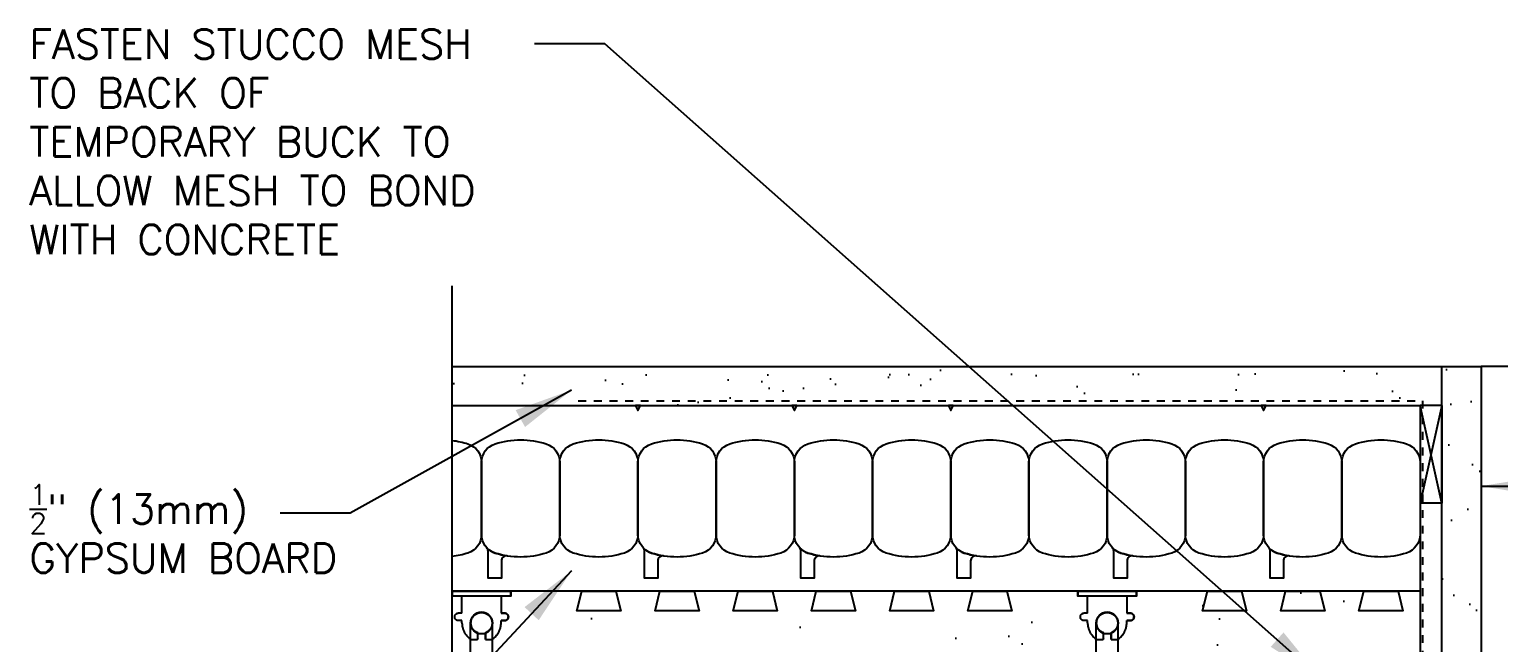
# Model space of a CAD drawing. Header units: inches. Extents: x 2884.7 to 2915.3, y 456.8 to 491.9.
# Drawn here: x 2884.99 to 2903.77, y 484.02 to 491.87 of the extents above; entities that cross this region are included whole.
import ezdxf

# ---------------------------------------------------------------- set-up
doc = ezdxf.new("R2010")
doc.units = ezdxf.units.IN
doc.header["$LTSCALE"] = 0.5
doc.header["$MEASUREMENT"] = 0
doc.linetypes.add('DASHED2', pattern=[0.375, 0.25, -0.125])
doc.layers.get('0').update_dxf_attribs({"linetype": 'CONTINUOUS'})
for name, color, linetype in [('HATCH', 12, 'CONTINUOUS'), ('line25', 2, 'CONTINUOUS'), ('LINE50', 5, 'CONTINUOUS'), ('LINE9', 9, 'CONTINUOUS'), ('TEXT', 4, 'CONTINUOUS')]:
    doc.layers.add(name, color=color, linetype=linetype)
doc.styles.add('DIM', font='romans.shx', dxfattribs={"width": 0.7})
doc.styles.get("Standard").update_dxf_attribs({"font": 'romans.shx'})
doc.dimstyles.new('ext_12', dxfattribs={"dimscale": 12, "dimtxt": 0.09375, "dimasz": 0.09375, "dimexe": 0.09375, "dimexo": 0.0625, "dimgap": 0.0625, "dimtad": 1, "dimdec": 1, "dimzin": 3, "dimdsep": 46, "dimlunit": 4, "dimtxsty": 'DIM', "dimcen": 0.09, "dimdle": 0.09375, "dimclrt": 4, "dimadec": 0, "dimazin": 0, "dimtfac": 1, "dimtdec": 1, "dimtmove": 2, "dimatfit": 3, "dimfxl": 0, "dimfrac": 2, "dimtolj": 1, "dimtzin": 0, "dimarcsym": 0})

# ---------------------------------------------------------------- blocks, each defined once
blk = doc.blocks.new('WEB_6_CENTRE_TOP')
for p, q in [((5.688, 0.141), (0, 0.141)), ((5.688, -0.141), (0, -0.141))]:
    blk.add_line(p, q)
for centre in [(0, 0), (5.688, 0)]:
    blk.add_circle(centre, 0.141)
blk = doc.blocks.new('Connector')
blk.add_point((0.271, 0))
at = {"layer": 'LINE9'}
for p, q in [((0, 0.375), (0, -0.375)), ((0.062, -0.375), (0.062, 0.375)), ((0.281, 0.25), (0.062, 0.25))]:
    blk.add_line(p, q, dxfattribs=at)
for points, weights in [([(0.007, 0.375), (0.004, 0.375), (0, 0.375)], [1, 0.972587069138, 0.950305488115]), ([(0.327, 0.343), (0.308, 0.343), (0.281, 0.317), (0.281, 0.297)], [1, 0.85355339, 0.85355339, 1]), ([(0.328, 0.343), (0.327, 0.343), (0.327, 0.343)], [1, 0.70710678, 1]), ([(0.375, 0.297), (0.375, 0.317), (0.348, 0.343), (0.329, 0.343)], [1, 0.85355339, 0.85355339, 1]), ([(0.406, 0.25), (0.546, 0.25), (0.619, 0.131)], [0.958404415409, 0.794674173519, 0.864651571113]), ([(0.619, 0.052), (0.612, 0.049), (0.604, 0.049)], [0.83615024178, 0.892081430621, 1]), ([(0.619, -0.131), (0.546, -0.25), (0.406, -0.25)], [0.864651574428, 0.794674169686, 0.958404415195]), ([(0.604, -0.049), (0.612, -0.049), (0.619, -0.052)], [1, 0.89208144177, 0.836150253337]), ([(0, -0.375), (0.004, -0.375), (0.007, -0.375)], [0.950305488115, 0.972587069138, 1]), ([(0.281, -0.297), (0.281, -0.317), (0.308, -0.343), (0.327, -0.343)], [1, 0.85355339, 0.85355339, 1]), ([(0.327, -0.343), (0.281, -0.343), (0.281, -0.297)], [1, 0.70710678, 1]), ([(0.329, -0.343), (0.348, -0.343), (0.375, -0.317), (0.375, -0.297)], [1, 0.85355339, 0.85355339, 1]), ([(0.375, -0.297), (0.375, -0.343), (0.329, -0.343)], [1, 0.70710678, 1])]:
    blk.add_rational_spline(points, weights, degree=2, dxfattribs=at)
for points, degree in [([(0, 0.375), (0.002, 0.375), (0.005, 0.375), (0.007, 0.375)], 3), ([(0.007, 0.375), (0.021, 0.375), (0.051, 0.375), (0.062, 0.375), (0.062, 0.375)], 3), ([(0.281, 0.25), (0.281, 0.297)], 1), ([(0.327, 0.343), (0.327, 0.343), (0.328, 0.343), (0.328, 0.343)], 3), ([(0.328, 0.343), (0.329, 0.343), (0.329, 0.343), (0.329, 0.343)], 3), ([(0.375, 0.25), (0.375, 0.297)], 1), ([(0.406, 0.25), (0.375, 0.25)], 1), ([(0.604, 0.049), (0.532, 0.049)], 1), ([(0.604, 0.049), (0.609, 0.049), (0.614, 0.05), (0.619, 0.052)], 3), ([(0.619, 0.131), (0.619, 0.052)], 1), ([(0.532, -0.049), (0.604, -0.049)], 1), ([(0.604, -0.049), (0.58, -0.049), (0.556, -0.049), (0.532, -0.049)], 3), ([(0.619, -0.052), (0.614, -0.05), (0.609, -0.049), (0.604, -0.049)], 3), ([(0.619, -0.052), (0.619, -0.131)], 1), ([(0.007, -0.375), (0.005, -0.375), (0.002, -0.375), (0, -0.375)], 3), ([(0.062, -0.375), (0.062, -0.375), (0.051, -0.375), (0.021, -0.375), (0.007, -0.375)], 3), ([(0.062, -0.25), (0.281, -0.25)], 1), ([(0.281, -0.297), (0.281, -0.25)], 1), ([(0.281, -0.25), (0.281, -0.297)], 1), ([(0.328, -0.343), (0.328, -0.343), (0.327, -0.343), (0.327, -0.343)], 3), ([(0.329, -0.343), (0.329, -0.343), (0.329, -0.343), (0.328, -0.343)], 3), ([(0.375, -0.25), (0.375, -0.297)], 1), ([(0.375, -0.297), (0.375, -0.25)], 1), ([(0.406, -0.25), (0.375, -0.25)], 1)]:
    blk.add_open_spline(points, degree=degree, dxfattribs=at)
for points, weights, knots in [([(0.062, 0.375), (0.062, 0.375), (0.046, 0.375), (0.03, 0.375), (0.007, 0.375)], [0.868718858569, 0.861102746415, 1, 0.861102734288, 0.868718859898], [0, 0, 0, 0.5, 0.5, 1, 1, 1]), ([(0.532, 0.049), (0.472, 0.203), (0.333, 0.113), (0.157, 0), (0.333, -0.113), (0.472, -0.203), (0.532, -0.049)], [0.899508922286, 0.599718215298, 1, 0.54226024, 1, 0.599718224335, 0.899508908749], [0, 0, 0, 0.318112, 0.318112, 0.681888, 0.681888, 1, 1, 1]), ([(0.007, -0.375), (0.03, -0.375), (0.046, -0.375), (0.062, -0.375), (0.062, -0.375)], [0.868718859319, 0.861102739573, 1, 0.861102742958, 0.868718858948], [0, 0, 0, 0.5, 0.5, 1, 1, 1])]:
    blk.add_rational_spline(points, weights, degree=2, knots=knots, dxfattribs=at)
for points in [[(0.406, 0.25), (0.406, 0.25), (0.406, 0.25), (0.406, 0.25), (0.406, 0.25), (0.406, 0.25), (0.406, 0.25)], [(0.406, 0.25), (0.406, 0.25), (0.406, 0.25), (0.406, 0.25), (0.406, 0.25), (0.406, 0.25), (0.406, 0.25)], [(0.406, 0.25), (0.406, 0.25), (0.406, 0.25), (0.406, 0.25), (0.406, 0.25), (0.406, 0.25), (0.406, 0.25)], [(0.406, 0.25), (0.406, 0.25), (0.406, 0.25), (0.406, 0.25), (0.406, 0.25), (0.406, 0.25), (0.406, 0.25)], [(0.406, 0.25), (0.406, 0.25), (0.406, 0.25), (0.406, 0.25), (0.406, 0.25), (0.406, 0.25), (0.406, 0.25)], [(0.406, 0.25), (0.406, 0.25), (0.406, 0.25), (0.406, 0.25), (0.406, 0.25), (0.406, 0.25), (0.406, 0.25)], [(0.406, 0.25), (0.406, 0.25), (0.406, 0.25), (0.406, 0.25), (0.406, 0.25), (0.406, 0.25), (0.406, 0.25)], [(0.406, 0.25), (0.406, 0.25), (0.406, 0.25), (0.406, 0.25), (0.406, 0.25), (0.406, 0.25), (0.406, 0.25)], [(0.406, 0.25), (0.406, 0.25), (0.406, 0.25), (0.406, 0.25), (0.406, 0.25), (0.406, 0.25), (0.406, 0.25)], [(0.406, 0.25), (0.406, 0.25), (0.406, 0.25), (0.406, 0.25), (0.406, 0.25), (0.406, 0.25), (0.406, 0.25)], [(0.406, 0.25), (0.406, 0.25), (0.406, 0.25), (0.406, 0.25), (0.406, 0.25), (0.406, 0.25), (0.406, 0.25)], [(0.406, 0.25), (0.406, 0.25), (0.406, 0.25), (0.406, 0.25), (0.406, 0.25), (0.406, 0.25), (0.406, 0.25)], [(0.406, 0.25), (0.406, 0.25), (0.406, 0.25), (0.406, 0.25), (0.406, 0.25), (0.406, 0.25), (0.406, 0.25)], [(0.406, 0.25), (0.406, 0.25), (0.406, 0.25), (0.406, 0.25), (0.406, 0.25), (0.406, 0.25), (0.406, 0.25)], [(0.406, 0.25), (0.406, 0.25), (0.406, 0.25), (0.406, 0.25), (0.406, 0.25), (0.406, 0.25), (0.406, 0.25)], [(0.406, 0.25), (0.406, 0.25), (0.406, 0.25), (0.406, 0.25), (0.406, 0.25), (0.406, 0.25), (0.406, 0.25)], [(0.406, 0.25), (0.406, 0.25), (0.406, 0.25), (0.406, 0.25), (0.406, 0.25), (0.406, 0.25), (0.406, 0.25)], [(0.406, 0.25), (0.406, 0.25), (0.406, 0.25), (0.406, 0.25), (0.406, 0.25), (0.406, 0.25), (0.406, 0.25)], [(0.406, 0.25), (0.406, 0.25), (0.406, 0.25), (0.406, 0.25), (0.406, 0.25), (0.406, 0.25), (0.406, 0.25)], [(0.406, 0.25), (0.406, 0.25), (0.406, 0.25), (0.406, 0.25), (0.406, 0.25), (0.406, 0.25), (0.406, 0.25)], [(0.406, 0.25), (0.406, 0.25), (0.406, 0.25), (0.406, 0.25), (0.406, 0.25), (0.406, 0.25), (0.406, 0.25)], [(0.406, 0.25), (0.406, 0.25), (0.406, 0.25), (0.406, 0.25), (0.406, 0.25), (0.406, 0.25), (0.406, 0.25)], [(0.406, 0.25), (0.406, 0.25), (0.406, 0.25), (0.406, 0.25), (0.406, 0.25), (0.406, 0.25), (0.406, 0.25)], [(0.406, 0.25), (0.406, 0.25), (0.406, 0.25), (0.406, 0.25), (0.406, 0.25), (0.406, 0.25), (0.406, 0.25)], [(0.532, 0.049), (0.532, 0.049), (0.532, 0.049), (0.532, 0.049), (0.532, 0.049), (0.532, 0.049), (0.532, 0.049)], [(0.532, 0.049), (0.532, 0.049), (0.532, 0.049), (0.532, 0.049), (0.532, 0.049), (0.532, 0.049), (0.532, 0.049)], [(0.532, 0.049), (0.532, 0.049), (0.532, 0.049), (0.532, 0.049), (0.532, 0.049), (0.532, 0.049), (0.532, 0.049)], [(0.532, 0.049), (0.532, 0.049), (0.532, 0.049), (0.532, 0.049), (0.532, 0.049), (0.532, 0.049), (0.532, 0.049)], [(0.532, 0.049), (0.532, 0.049), (0.532, 0.049), (0.532, 0.049), (0.532, 0.049), (0.532, 0.049), (0.532, 0.049)], [(0.532, 0.049), (0.532, 0.049), (0.532, 0.049), (0.532, 0.049), (0.532, 0.049), (0.532, 0.049), (0.532, 0.049)], [(0.532, 0.049), (0.532, 0.049), (0.532, 0.049), (0.532, 0.049), (0.532, 0.049), (0.532, 0.049), (0.532, 0.049)], [(0.532, 0.049), (0.532, 0.049), (0.532, 0.049), (0.532, 0.049), (0.532, 0.049), (0.532, 0.049), (0.532, 0.049)], [(0.532, 0.049), (0.532, 0.049), (0.532, 0.049), (0.532, 0.049), (0.532, 0.049), (0.532, 0.049), (0.532, 0.049)], [(0.532, 0.049), (0.532, 0.049), (0.532, 0.049), (0.532, 0.049), (0.532, 0.049), (0.532, 0.049), (0.532, 0.049)], [(0.604, 0.049), (0.604, 0.049), (0.604, 0.049), (0.604, 0.049), (0.604, 0.049), (0.604, 0.049), (0.604, 0.049)], [(0.604, 0.049), (0.604, 0.049), (0.604, 0.049), (0.604, 0.049), (0.604, 0.049), (0.604, 0.049), (0.604, 0.049)], [(0.604, 0.049), (0.604, 0.049), (0.604, 0.049), (0.604, 0.049), (0.604, 0.049), (0.604, 0.049), (0.604, 0.049)], [(0.604, 0.049), (0.604, 0.049), (0.604, 0.049), (0.604, 0.049), (0.604, 0.049), (0.604, 0.049), (0.604, 0.049)], [(0.619, 0.131), (0.619, 0.131), (0.619, 0.131), (0.619, 0.131), (0.619, 0.131), (0.619, 0.131), (0.619, 0.131)], [(0.619, 0.131), (0.619, 0.131), (0.619, 0.131), (0.619, 0.131), (0.619, 0.131), (0.619, 0.131), (0.619, 0.131)], [(0.619, 0.131), (0.619, 0.131), (0.619, 0.131), (0.619, 0.131), (0.619, 0.131), (0.619, 0.131), (0.619, 0.131)], [(0.619, 0.131), (0.619, 0.131), (0.619, 0.131), (0.619, 0.131), (0.619, 0.131), (0.619, 0.131), (0.619, 0.131)], [(0.532, -0.049), (0.532, -0.049), (0.532, -0.049), (0.532, -0.049), (0.532, -0.049), (0.532, -0.049), (0.532, -0.049)], [(0.532, -0.049), (0.532, -0.049), (0.532, -0.049), (0.532, -0.049), (0.532, -0.049), (0.532, -0.049), (0.532, -0.049)], [(0.532, -0.049), (0.532, -0.049), (0.532, -0.049), (0.532, -0.049), (0.532, -0.049), (0.532, -0.049), (0.532, -0.049)], [(0.532, -0.049), (0.532, -0.049), (0.532, -0.049), (0.532, -0.049), (0.532, -0.049), (0.532, -0.049), (0.532, -0.049)], [(0.604, -0.049), (0.604, -0.049), (0.604, -0.049), (0.604, -0.049), (0.604, -0.049), (0.604, -0.049), (0.604, -0.049)], [(0.604, -0.049), (0.604, -0.049), (0.604, -0.049), (0.604, -0.049), (0.604, -0.049), (0.604, -0.049), (0.604, -0.049)], [(0.604, -0.049), (0.604, -0.049), (0.604, -0.049), (0.604, -0.049), (0.604, -0.049), (0.604, -0.049), (0.604, -0.049)], [(0.604, -0.049), (0.604, -0.049), (0.604, -0.049), (0.604, -0.049), (0.604, -0.049), (0.604, -0.049), (0.604, -0.049)], [(0.604, -0.049), (0.604, -0.049), (0.604, -0.049), (0.604, -0.049), (0.604, -0.049), (0.604, -0.049), (0.604, -0.049)], [(0.604, -0.049), (0.604, -0.049), (0.604, -0.049), (0.604, -0.049), (0.604, -0.049), (0.604, -0.049), (0.604, -0.049)], [(0.604, -0.049), (0.604, -0.049), (0.604, -0.049), (0.604, -0.049), (0.604, -0.049), (0.604, -0.049), (0.604, -0.049)], [(0.604, -0.049), (0.604, -0.049), (0.604, -0.049), (0.604, -0.049), (0.604, -0.049), (0.604, -0.049), (0.604, -0.049)], [(0.619, -0.131), (0.619, -0.131), (0.619, -0.131), (0.619, -0.131), (0.619, -0.131), (0.619, -0.131), (0.619, -0.131)], [(0.619, -0.131), (0.619, -0.131), (0.619, -0.131), (0.619, -0.131), (0.619, -0.131), (0.619, -0.131), (0.619, -0.131)], [(0.619, -0.131), (0.619, -0.131), (0.619, -0.131), (0.619, -0.131), (0.619, -0.131), (0.619, -0.131), (0.619, -0.131)], [(0.619, -0.131), (0.619, -0.131), (0.619, -0.131), (0.619, -0.131), (0.619, -0.131), (0.619, -0.131), (0.619, -0.131)], [(0.406, -0.25), (0.406, -0.25), (0.406, -0.25), (0.406, -0.25), (0.406, -0.25), (0.406, -0.25), (0.406, -0.25)], [(0.406, -0.25), (0.406, -0.25), (0.406, -0.25), (0.406, -0.25), (0.406, -0.25), (0.406, -0.25), (0.406, -0.25)], [(0.406, -0.25), (0.406, -0.25), (0.406, -0.25), (0.406, -0.25), (0.406, -0.25), (0.406, -0.25), (0.406, -0.25)], [(0.406, -0.25), (0.406, -0.25), (0.406, -0.25), (0.406, -0.25), (0.406, -0.25), (0.406, -0.25), (0.406, -0.25)], [(0.406, -0.25), (0.406, -0.25), (0.406, -0.25), (0.406, -0.25), (0.406, -0.25), (0.406, -0.25), (0.406, -0.25)], [(0.406, -0.25), (0.406, -0.25), (0.406, -0.25), (0.406, -0.25), (0.406, -0.25), (0.406, -0.25), (0.406, -0.25)], [(0.406, -0.25), (0.406, -0.25), (0.406, -0.25), (0.406, -0.25), (0.406, -0.25), (0.406, -0.25), (0.406, -0.25)], [(0.406, -0.25), (0.406, -0.25), (0.406, -0.25), (0.406, -0.25), (0.406, -0.25), (0.406, -0.25), (0.406, -0.25)], [(0.406, -0.25), (0.406, -0.25), (0.406, -0.25), (0.406, -0.25), (0.406, -0.25), (0.406, -0.25), (0.406, -0.25)], [(0.406, -0.25), (0.406, -0.25), (0.406, -0.25), (0.406, -0.25), (0.406, -0.25), (0.406, -0.25), (0.406, -0.25)], [(0.406, -0.25), (0.406, -0.25), (0.406, -0.25), (0.406, -0.25), (0.406, -0.25), (0.406, -0.25), (0.406, -0.25)]]:
    blk.add_open_spline(points, degree=3, knots=[0, 0, 0, 0, 1, 1, 1, 1, 1, 1, 1], dxfattribs=at)

msp = doc.modelspace()

# ---------------------------------------------------------------- hatches: boundary and pattern name
at = {"layer": 'HATCH'}
h = msp.add_hatch(dxfattribs=at)
h.set_pattern_fill('AR-SAND', color=256, scale=0.5)
h.set_pattern_definition([(37.5, (0, 0), (-0.03149668, 0.96341188), [0, -0.76, 0, -0.85, 0, -0.8125]), (7.5, (0, 0), (0.88488835, 1.41107303), [0, -0.41, 0, -0.685, 0, -0.2625]), (327.5, (-0.615, 0), (1.55707093, 0.00282953), [0, -0.25, 0, -0.9, 0, -1.175]), (317.5, (-0.615, 0), (1.5030633, 0.4388378), [0, -0.125, 0, -0.59, 0, -0.675])])
h.paths.add_polyline_path([(2903.549, 487.553), (2903.049, 487.553), (2903.049, 487.053), (2903.049, 483.564), (2903.049, 482.678, 0.375193), (2903.268, 482.678), (2903.549, 482.678)])
h.paths.add_polyline_path([(2890.393, 487.553), (2890.393, 487.053), (2903.049, 487.053), (2903.049, 487.553)])
h = msp.add_hatch(dxfattribs=at)
h.set_pattern_fill('AR-CONC', color=256, scale=0.5)
h.set_pattern_definition([(50, (216.4503, -23.507), (3.586301, -0.3137607), [0.375, -4.125]), (355, (216.4503, -23.507), (-0.6937567, 3.7609607), [0.3, -3.3]), (100.45144, (216.7492, -23.5333), (2.8925442, 3.4472), [0.318701, -3.5057106]), (46.1842, (216.4503, -22.507), (5.336207, -0.8275964), [0.5625, -6.1875]), (96.63564, (216.895, -22.576), (4.67331, 4.870593), [0.478052, -5.258569]), (351.18416, (216.4503, -22.507), (4.67331, 4.870593), [0.45, -4.95]), (21, (216.9503, -22.757), (2.9845353, -2.0130945), [0.375, -4.125]), (326, (216.9503, -22.757), (1.2165767, 3.62575), [0.3, -3.3]), (71.45144, (217.199, -22.925), (4.201112, 1.6126558), [0.318701, -3.5057106]), (37.5, (216.4503, -23.5071), (0.0607993, 1.66446927), [0, -3.26, 0, -3.35, 0, -3.3125]), (7.5, (216.4503, -23.5071), (1.3153477, 1.9720586), [0, -1.91, 0, -3.185, 0, -1.2625]), (327.5, (215.3353, -23.5071), (2.6691122, -0.11277436), [0, -1.25, 0, -3.9, 0, -5.175]), (317.5, (214.8353, -23.5071), (2.9159308, 0.500525), [0, -1.625, 0, -2.59, 0, -3.675])])
h.paths.add_polyline_path([(2891.143, 484.678), (2898.393, 484.678), (2898.393, 484.616), (2898.518, 484.616), (2898.518, 484.397), (2898.471, 484.397), (2898.425, 484.349), (2898.471, 484.303), (2898.518, 484.303), (2898.54, 484.17), (2898.627, 484.066), (2898.628, 478.791), (2898.55, 478.706), (2898.518, 478.553), (2898.471, 478.553), (2898.425, 478.506), (2898.471, 478.46), (2898.518, 478.46), (2898.518, 478.241), (2898.393, 478.241), (2898.393, 478.178), (2891.143, 478.178), (2891.143, 478.241), (2891.018, 478.241), (2891.018, 478.46), (2891.065, 478.46), (2891.112, 478.505), (2891.078, 478.551), (2891.018, 478.553), (2890.996, 478.687), (2890.909, 478.791), (2890.909, 484.066), (2890.96, 484.112), (2890.996, 484.17), (2891.015, 484.235), (2891.018, 484.303), (2891.066, 484.303), (2891.098, 484.317), (2891.112, 484.349), (2891.099, 484.383), (2891.066, 484.397), (2891.018, 484.397), (2891.018, 484.616), (2891.143, 484.616)])
h.paths.add_polyline_path([(2899.143, 484.678), (2902.768, 484.678), (2902.768, 481.337), (2902.768, 478.678), (2902.768, 478.178), (2901.268, 478.178), (2899.143, 478.178), (2899.143, 478.241), (2899.018, 478.241), (2899.018, 478.46), (2899.066, 478.46), (2899.098, 478.473), (2899.112, 478.506), (2899.099, 478.539), (2899.066, 478.553), (2899.018, 478.553), (2899.015, 478.621), (2898.996, 478.687), (2898.96, 478.745), (2898.909, 478.791), (2898.909, 484.066), (2898.96, 484.112), (2898.996, 484.17), (2899.015, 484.235), (2899.018, 484.303), (2899.066, 484.303), (2899.112, 484.35), (2899.066, 484.397), (2899.018, 484.397), (2899.018, 484.616), (2899.143, 484.616)])
h.paths.add_polyline_path([(2890.627, 481.495), (2889.733, 481.495), (2889.768, 481.46), (2889.428, 481.46), (2890.393, 480.495), (2890.393, 478.241), (2890.518, 478.241), (2890.518, 478.46), (2890.471, 478.46), (2890.425, 478.506), (2890.471, 478.553), (2890.518, 478.553), (2890.55, 478.706), (2890.628, 478.791)])
h.paths.add_polyline_path([(2890.393, 484.616), (2890.393, 482.495), (2890.627, 482.26), (2890.627, 484.066), (2890.54, 484.17), (2890.518, 484.303), (2890.471, 484.303), (2890.425, 484.349), (2890.471, 484.397), (2890.518, 484.397), (2890.518, 484.616)])

# ---------------------------------------------------------------- linework, layer by layer
for p, q in [((2908.246, 487.553), (2903.549, 487.553)), ((2903.049, 485.803), (2902.768, 487.053)), ((2903.049, 487.053), (2902.768, 485.803))]:
    msp.add_line(p, q, dxfattribs=at)
at = {"layer": 'HATCH', "color": 4, "linetype": 'DASHED2', "ltscale": 0.5}
for p, q in [((2892.005, 487.116), (2902.799, 487.116)), ((2902.799, 487.116), (2902.799, 481.399))]:
    msp.add_line(p, q, dxfattribs=at)
at = {"layer": 'line25'}
msp.add_line((2902.768, 484.678), (2890.393, 484.678), dxfattribs=at)
for points in [[(2892.487, 484.678), (2892.549, 484.428), (2891.987, 484.428), (2892.049, 484.678)], [(2893.487, 484.678), (2893.549, 484.428), (2892.987, 484.428), (2893.049, 484.678)], [(2894.487, 484.678), (2894.549, 484.428), (2893.987, 484.428), (2894.049, 484.678)], [(2895.487, 484.678), (2895.549, 484.428), (2894.987, 484.428), (2895.049, 484.678)], [(2896.487, 484.678), (2896.549, 484.428), (2895.987, 484.428), (2896.049, 484.678)], [(2897.487, 484.678), (2897.549, 484.428), (2896.987, 484.428), (2897.049, 484.678)], [(2900.487, 484.678), (2900.549, 484.428), (2899.987, 484.428), (2900.049, 484.678)], [(2901.487, 484.678), (2901.549, 484.428), (2900.987, 484.428), (2901.049, 484.678)], [(2902.487, 484.678), (2902.549, 484.428), (2901.987, 484.428), (2902.049, 484.678)]]:
    msp.add_lwpolyline(points, close=True, dxfattribs=at)
at = {"layer": 'LINE50'}
msp.add_line((2890.393, 487.053), (2902.768, 487.053), dxfattribs=at)
at = {"layer": 'LINE9'}
for p, q in [((2890.393, 482.495), (2890.393, 488.588)), ((2890.393, 487.553), (2903.549, 487.553)), ((2903.049, 483.564), (2903.049, 487.553)), ((2903.549, 487.553), (2903.549, 482.678)), ((2902.768, 487.053), (2902.768, 478.678)), ((2903.049, 487.053), (2902.768, 487.053)), ((2903.049, 487.053), (2903.049, 485.803)), ((2903.049, 485.803), (2902.768, 485.803)), ((2890.627, 482.26), (2890.627, 484.272)), ((2890.909, 481.979), (2890.909, 484.272))]:
    msp.add_line(p, q, dxfattribs=at)
for points in [[(2892.737, 487.053), (2892.768, 486.989), (2892.799, 487.053)], [(2894.737, 487.053), (2894.768, 486.989), (2894.799, 487.053)], [(2896.737, 487.053), (2896.768, 486.989), (2896.799, 487.053)], [(2900.737, 487.053), (2900.768, 486.989), (2900.799, 487.053)]]:
    msp.add_lwpolyline(points, close=True, dxfattribs=at)
for points in [[(2890.393, 486.608, -0.048761), (2890.595, 486.564, -0.325305), (2890.768, 486.326), (2890.768, 485.405, -0.325305), (2890.595, 485.167, -0.157671)], [(2890.595, 485.167, -0.048761), (2890.393, 485.123, -0.325305)]]:
    msp.add_lwpolyline(points, format="xyb", dxfattribs=at)
for points in [[(2891.595, 485.167, -0.157671), (2890.941, 485.167, -0.325305), (2890.768, 485.405), (2890.768, 486.326, -0.325305), (2890.941, 486.564, -0.157671), (2891.595, 486.564, -0.325305), (2891.768, 486.326), (2891.768, 485.405, -0.325305)], [(2892.595, 485.167, -0.157671), (2891.941, 485.167, -0.325305), (2891.768, 485.405), (2891.768, 486.326, -0.325305), (2891.941, 486.564, -0.157671), (2892.595, 486.564, -0.325305), (2892.768, 486.326), (2892.768, 485.405, -0.325305)], [(2893.595, 485.167, -0.157671), (2892.941, 485.167, -0.325305), (2892.768, 485.405), (2892.768, 486.326, -0.325305), (2892.941, 486.564, -0.157671), (2893.595, 486.564, -0.325305), (2893.768, 486.326), (2893.768, 485.405, -0.325305)], [(2894.595, 485.167, -0.157671), (2893.941, 485.167, -0.325305), (2893.768, 485.405), (2893.768, 486.326, -0.325305), (2893.941, 486.564, -0.157671), (2894.595, 486.564, -0.325305), (2894.768, 486.326), (2894.768, 485.405, -0.325305)], [(2895.595, 485.167, -0.157671), (2894.941, 485.167, -0.325305), (2894.768, 485.405), (2894.768, 486.326, -0.325305), (2894.941, 486.564, -0.157671), (2895.595, 486.564, -0.325305), (2895.768, 486.326), (2895.768, 485.405, -0.325305)], [(2896.595, 485.167, -0.157671), (2895.941, 485.167, -0.325305), (2895.768, 485.405), (2895.768, 486.326, -0.325305), (2895.941, 486.564, -0.157671), (2896.595, 486.564, -0.325305), (2896.768, 486.326), (2896.768, 485.405, -0.325305)], [(2897.595, 485.167, -0.157671), (2896.941, 485.167, -0.325305), (2896.768, 485.405), (2896.768, 486.326, -0.325305), (2896.941, 486.564, -0.157671), (2897.595, 486.564, -0.325305), (2897.768, 486.326), (2897.768, 485.405, -0.325305)], [(2898.595, 485.167, -0.157671), (2897.941, 485.167, -0.325305), (2897.768, 485.405), (2897.768, 486.326, -0.325305), (2897.941, 486.564, -0.157671), (2898.595, 486.564, -0.325305), (2898.768, 486.326), (2898.768, 485.405, -0.325305)], [(2899.595, 485.167, -0.157671), (2898.941, 485.167, -0.325305), (2898.768, 485.405), (2898.768, 486.326, -0.325305), (2898.941, 486.564, -0.157671), (2899.595, 486.564, -0.325305), (2899.768, 486.326), (2899.768, 485.405, -0.325305)], [(2900.595, 485.167, -0.157671), (2899.941, 485.167, -0.325305), (2899.768, 485.405), (2899.768, 486.326, -0.325305), (2899.941, 486.564, -0.157671), (2900.595, 486.564, -0.325305), (2900.768, 486.326), (2900.768, 485.405, -0.325305)], [(2901.595, 485.167, -0.157671), (2900.941, 485.167, -0.325305), (2900.768, 485.405), (2900.768, 486.326, -0.325305), (2900.941, 486.564, -0.157671), (2901.595, 486.564, -0.325305), (2901.768, 486.326), (2901.768, 485.405, -0.325305)], [(2902.595, 485.167, -0.157671), (2901.941, 485.167, -0.325305), (2901.768, 485.405), (2901.768, 486.326, -0.325305), (2901.941, 486.564, -0.157671), (2902.595, 486.564, -0.325305), (2902.768, 486.326), (2902.768, 485.405, -0.325305)], [(2890.941, 485.167, 0.037267), (2891.095, 485.13, 0.463036), (2891.022, 485.068), (2891.022, 484.847), (2890.851, 484.847), (2890.851, 485.193, 0.189002), (2890.835, 485.235, 0.128407)], [(2892.941, 485.167, 0.037267), (2893.095, 485.13, 0.463036), (2893.022, 485.068), (2893.022, 484.847), (2892.851, 484.847), (2892.851, 485.193, 0.189002), (2892.835, 485.235, 0.128407)], [(2894.941, 485.167, 0.037267), (2895.095, 485.13, 0.463036), (2895.022, 485.068), (2895.022, 484.847), (2894.851, 484.847), (2894.851, 485.193, 0.189002), (2894.835, 485.235, 0.128407)], [(2896.941, 485.167, 0.037267), (2897.095, 485.13, 0.463036), (2897.022, 485.068), (2897.022, 484.847), (2896.851, 484.847), (2896.851, 485.193, 0.189002), (2896.835, 485.235, 0.128407)], [(2898.941, 485.167, 0.037267), (2899.095, 485.13, 0.463036), (2899.022, 485.068), (2899.022, 484.847), (2898.851, 484.847), (2898.851, 485.193, 0.189002), (2898.835, 485.235, 0.128407)], [(2900.941, 485.167, 0.037267), (2901.095, 485.13, 0.463036), (2901.022, 485.068), (2901.022, 484.847), (2900.851, 484.847), (2900.851, 485.193, 0.189002), (2900.835, 485.235, 0.128407)]]:
    msp.add_lwpolyline(points, format="xyb", close=True, dxfattribs=at)
msp.add_circle((2890.768, 484.272), 0.141, dxfattribs=at)

# ---------------------------------------------------------------- block references
at = {"xscale": -1, "rotation": 90}
for p in [(2890.768, 484.678), (2898.768, 484.678)]:
    msp.add_blockref('Connector', p, dxfattribs=at)
at = {"layer": 'LINE9', "rotation": 270}
msp.add_blockref('WEB_6_CENTRE_TOP', (2898.768, 484.272), dxfattribs=at)

# ---------------------------------------------------------------- texts
at = {"layer": 'TEXT', "char_height": 0.375, "attachment_point": 4}
for s, insert, width in [('FASTEN STUCCO MESH TO BACK OF TEMPORARY BUCK TO ALLOW MESH TO BOND WITH CONCRETE', (2884.987, 490.43), 6.32209), ('\\A1;{\\H0.7x;\\S1/2;}" (13mm) GYPSUM BOARD', (2884.987, 485.48), 4.76656)]:
    msp.add_mtext(s, dxfattribs=dict(at, insert=insert, width=width))

# ---------------------------------------------------------------- leaders
at = {"layer": 'TEXT'}
for points in [[(2901.502, 483.561), (2892.344, 491.681), (2891.447, 491.681)], [(2891.92, 487.252), (2889.09, 485.679), (2888.194, 485.679)], [(2903.549, 486.023), (2908.255, 486.023), (2909.098, 486.023)], [(2891.92, 484.94), (2889.09, 481.902), (2888.193, 481.902)]]:
    msp.add_leader(points, dimstyle='ext_12', override={"dimasz": 0.0625, "dimgap": 0.0625, "dimtad": 0}, dxfattribs=at)

doc.saveas('drawing.dxf')
